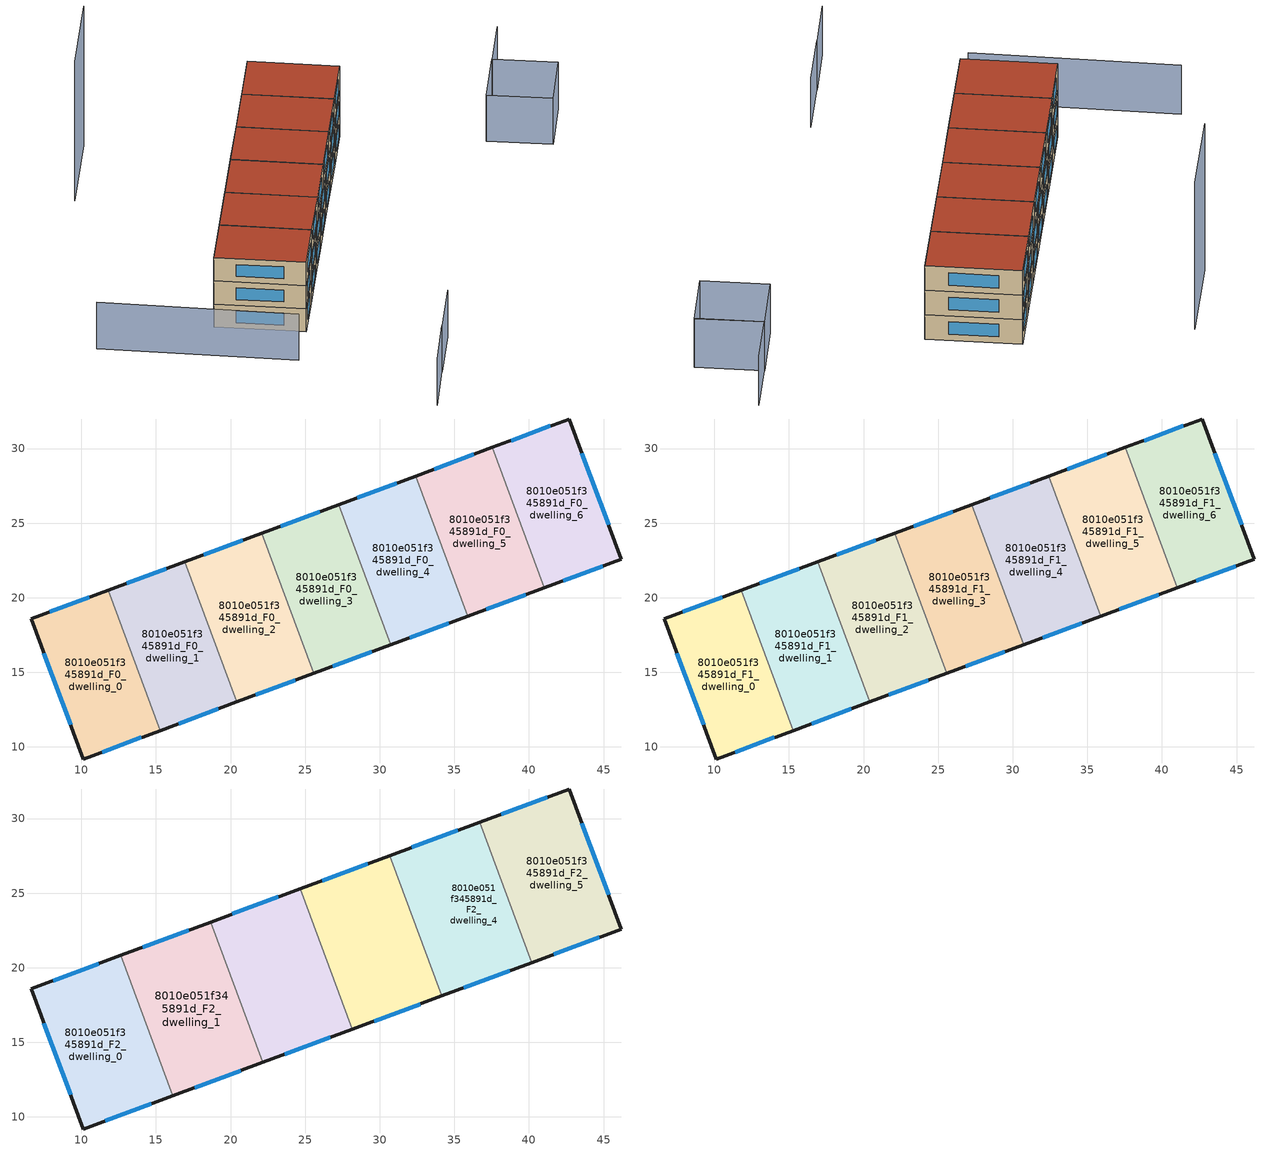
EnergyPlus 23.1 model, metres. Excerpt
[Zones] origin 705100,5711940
8010e051f345891d_F0_dwelling_0
 floor ground (EU_floor_Construction): 11.79,20.51 15.28,11.1 10.14,9.19 6.63,18.59 z0
 wall outside (EU_wall_Construction): 11.79,20.51 6.63,18.59 10.14,9.19 15.28,11.1 z0:3
 wall to 8010e051f345891d_F0_dwelling_1 (EU_wall_Construction): 15.28,11.1 11.79,20.51 z0:3
 window (EU_Window_Construction): 11.4,9.66 14.02,10.63 / 7.49,16.29 9.28,11.49 / 10.53,20.04 7.89,19.06 z0.73:2.27
8010e051f345891d_F0_dwelling_1
 floor ground (EU_floor_Construction): 16.94,22.42 20.43,13.01 15.28,11.1 11.79,20.51 z0
 wall outside (EU_wall_Construction): 15.28,11.1 20.43,13.01 / 16.94,22.42 11.79,20.51 z0:3
 wall to 8010e051f345891d_F0_dwelling_2 (EU_wall_Construction): 20.43,13.01 16.94,22.42 z0:3
 window (EU_Window_Construction): 16.54,11.57 19.17,12.54 / 15.68,21.95 13.05,20.98 z0.73:2.27
8010e051f345891d_F0_dwelling_2
 floor ground (EU_floor_Construction): 22.09,24.33 25.58,14.92 20.43,13.01 16.94,22.42 z0
 wall outside (EU_wall_Construction): 20.43,13.01 25.58,14.92 / 22.09,24.33 16.94,22.42 z0:3
 wall to 8010e051f345891d_F0_dwelling_3 (EU_wall_Construction): 25.58,14.92 22.09,24.33 z0:3
 window (EU_Window_Construction): 21.69,13.48 24.32,14.46 / 20.83,23.86 18.2,22.89 z0.73:2.27
8010e051f345891d_F0_dwelling_3
 floor ground (EU_floor_Construction): 27.24,26.25 30.74,16.84 25.58,14.92 22.09,24.33 z0
 wall outside (EU_wall_Construction): 25.58,14.92 30.74,16.84 / 27.24,26.25 22.09,24.33 z0:3
 wall to 8010e051f345891d_F0_dwelling_4 (EU_wall_Construction): 30.74,16.84 27.24,26.25 z0:3
 window (EU_Window_Construction): 26.85,15.39 29.48,16.37 / 25.98,25.78 23.35,24.8 z0.73:2.27
8010e051f345891d_F0_dwelling_4
 floor ground (EU_floor_Construction): 32.4,28.16 35.89,18.75 30.74,16.84 27.24,26.25 z0
 wall outside (EU_wall_Construction): 30.74,16.84 35.89,18.75 / 32.4,28.16 27.24,26.25 z0:3
 wall to 8010e051f345891d_F0_dwelling_5 (EU_wall_Construction): 35.89,18.75 32.4,28.16 z0:3
 window (EU_Window_Construction): 32,17.31 34.63,18.28 / 31.14,27.69 28.51,26.71 z0.73:2.27
8010e051f345891d_F0_dwelling_5
 floor ground (EU_floor_Construction): 37.55,30.07 41.04,20.66 35.89,18.75 32.4,28.16 z0
 wall outside (EU_wall_Construction): 35.89,18.75 41.04,20.66 / 37.55,30.07 32.4,28.16 z0:3
 wall to 8010e051f345891d_F0_dwelling_6 (EU_wall_Construction): 41.04,20.66 37.55,30.07 z0:3
 window (EU_Window_Construction): 37.15,19.22 39.78,20.19 / 36.29,29.6 33.66,28.63 z0.73:2.27
8010e051f345891d_F0_dwelling_6
 floor ground (EU_floor_Construction): 42.69,31.98 46.2,22.58 41.04,20.66 37.55,30.07 z0
 wall outside (EU_wall_Construction): 41.04,20.66 46.2,22.58 42.69,31.98 37.55,30.07 z0:3
 window (EU_Window_Construction): 41.43,31.51 38.81,30.54 / 45.34,24.88 43.55,29.68 / 42.3,21.13 44.94,22.11 z0.73:2.27
8010e051f345891d_F1_dwelling_0
 floor to 8010e051f345891d_F0_dwelling_0 (EU_floor_Construction): 11.79,20.51 15.28,11.1 10.14,9.19 6.63,18.59 z3
 wall outside (EU_wall_Construction): 11.79,20.51 6.63,18.59 10.14,9.19 15.28,11.1 z3:6
 wall to 8010e051f345891d_F1_dwelling_1 (EU_wall_Construction): 15.28,11.1 11.79,20.51 z3:6
 window (EU_Window_Construction): 11.4,9.66 14.02,10.63 / 7.49,16.29 9.28,11.49 / 10.53,20.04 7.89,19.06 z3.73:5.27
8010e051f345891d_F1_dwelling_1
 floor to 8010e051f345891d_F0_dwelling_1 (EU_floor_Construction): 16.94,22.42 20.43,13.01 15.28,11.1 11.79,20.51 z3
 wall outside (EU_wall_Construction): 15.28,11.1 20.43,13.01 / 16.94,22.42 11.79,20.51 z3:6
 wall to 8010e051f345891d_F1_dwelling_2 (EU_wall_Construction): 20.43,13.01 16.94,22.42 z3:6
 window (EU_Window_Construction): 16.54,11.57 19.17,12.54 / 15.68,21.95 13.05,20.98 z3.73:5.27
 ceiling adiabatic (EU_roof_Construction): 20.43,13.01 16.94,22.42 12.65,20.83 16.14,11.42 z6
8010e051f345891d_F1_dwelling_2
 floor to 8010e051f345891d_F0_dwelling_2 (EU_floor_Construction): 22.09,24.33 25.58,14.92 20.43,13.01 16.94,22.42 z3
 wall outside (EU_wall_Construction): 20.43,13.01 25.58,14.92 / 22.09,24.33 16.94,22.42 z3:6
 wall to 8010e051f345891d_F1_dwelling_3 (EU_wall_Construction): 25.58,14.92 22.09,24.33 z3:6
 window (EU_Window_Construction): 21.69,13.48 24.32,14.46 / 20.83,23.86 18.2,22.89 z3.73:5.27
 ceiling adiabatic (EU_roof_Construction): 22.15,13.65 18.66,23.06 16.94,22.42 20.43,13.01 z6
8010e051f345891d_F1_dwelling_3
 floor to 8010e051f345891d_F0_dwelling_3 (EU_floor_Construction): 27.24,26.25 30.74,16.84 25.58,14.92 22.09,24.33 z3
 wall outside (EU_wall_Construction): 25.58,14.92 30.74,16.84 / 27.24,26.25 22.09,24.33 z3:6
 wall to 8010e051f345891d_F1_dwelling_4 (EU_wall_Construction): 30.74,16.84 27.24,26.25 z3:6
 window (EU_Window_Construction): 26.85,15.39 29.48,16.37 / 25.98,25.78 23.35,24.8 z3.73:5.27
8010e051f345891d_F1_dwelling_4
 floor to 8010e051f345891d_F0_dwelling_4 (EU_floor_Construction): 32.4,28.16 35.89,18.75 30.74,16.84 27.24,26.25 z3
 wall outside (EU_wall_Construction): 30.74,16.84 35.89,18.75 / 32.4,28.16 27.24,26.25 z3:6
 wall to 8010e051f345891d_F1_dwelling_5 (EU_wall_Construction): 35.89,18.75 32.4,28.16 z3:6
 window (EU_Window_Construction): 32,17.31 34.63,18.28 / 31.14,27.69 28.51,26.71 z3.73:5.27
8010e051f345891d_F1_dwelling_5
 floor to 8010e051f345891d_F0_dwelling_5 (EU_floor_Construction): 37.55,30.07 41.04,20.66 35.89,18.75 32.4,28.16 z3
 wall outside (EU_wall_Construction): 35.89,18.75 41.04,20.66 / 37.55,30.07 32.4,28.16 z3:6
 wall to 8010e051f345891d_F1_dwelling_6 (EU_wall_Construction): 41.04,20.66 37.55,30.07 z3:6
 window (EU_Window_Construction): 37.15,19.22 39.78,20.19 / 36.29,29.6 33.66,28.63 z3.73:5.27
8010e051f345891d_F1_dwelling_6
 floor to 8010e051f345891d_F0_dwelling_6 (EU_floor_Construction): 42.69,31.98 46.2,22.58 41.04,20.66 37.55,30.07 z3
 wall outside (EU_wall_Construction): 41.04,20.66 46.2,22.58 42.69,31.98 37.55,30.07 z3:6
 window (EU_Window_Construction): 41.43,31.51 38.81,30.54 / 45.34,24.88 43.55,29.68 / 42.3,21.13 44.94,22.11 z3.73:5.27
8010e051f345891d_F2_dwelling_0
 floor to 8010e051f345891d_F1_dwelling_0 (EU_floor_Construction): 11.79,20.51 15.28,11.1 10.14,9.19 6.63,18.59 z6
 floor to 8010e051f345891d_F1_dwelling_1 (EU_floor_Construction): 12.65,20.83 16.14,11.42 15.28,11.1 11.79,20.51 z6
 wall outside (EU_wall_Construction): 12.65,20.83 6.63,18.59 10.14,9.19 16.14,11.42 z6:9
 wall to 8010e051f345891d_F2_dwelling_1 (EU_wall_Construction): 16.14,11.42 12.65,20.83 z6:9
 window (EU_Window_Construction): 11.61,9.74 14.67,10.87 / 7.49,16.29 9.28,11.49 / 11.17,20.28 8.1,19.14 z6.73:8.27
 roof outside (EU_roof_Construction): 16.14,11.42 12.65,20.83 6.63,18.59 10.14,9.19 z9
8010e051f345891d_F2_dwelling_1
 floor adiabatic (EU_floor_Construction): 18.66,23.06 22.15,13.65 16.14,11.42 12.65,20.83 z6
 wall outside (EU_wall_Construction): 16.14,11.42 22.15,13.65 / 18.66,23.06 12.65,20.83 z6:9
 wall to 8010e051f345891d_F2_dwelling_2 (EU_wall_Construction): 22.15,13.65 18.66,23.06 z6:9
 window (EU_Window_Construction): 17.61,11.97 20.68,13.1 / 17.19,22.51 14.12,21.37 z6.73:8.27
 roof outside (EU_roof_Construction): 22.15,13.65 18.66,23.06 12.65,20.83 16.14,11.42 z9
8010e051f345891d_F2_dwelling_2
 floor to 8010e051f345891d_F1_dwelling_2 (EU_floor_Construction): 22.09,24.33 25.58,14.92 22.15,13.65 18.66,23.06 z6
 floor to 8010e051f345891d_F1_dwelling_3 (EU_floor_Construction): 24.67,25.29 28.16,15.88 25.58,14.92 22.09,24.33 z6
 wall outside (EU_wall_Construction): 22.15,13.65 28.16,15.88 / 24.67,25.29 18.66,23.06 z6:9
 wall to 8010e051f345891d_F2_dwelling_3 (EU_wall_Construction): 28.16,15.88 24.67,25.29 z6:9
 window (EU_Window_Construction): 23.62,14.2 26.69,15.33 / 23.2,24.74 20.13,23.6 z6.73:8.27
 roof outside (EU_roof_Construction): 28.16,15.88 24.67,25.29 18.66,23.06 22.15,13.65 z9
8010e051f345891d_F2_dwelling_3
 floor to 8010e051f345891d_F1_dwelling_3 (EU_floor_Construction): 27.24,26.25 30.74,16.84 28.16,15.88 24.67,25.29 z6
 floor to 8010e051f345891d_F1_dwelling_4 (EU_floor_Construction): 30.68,27.52 34.17,18.11 30.74,16.84 27.25,26.24 z6
 wall outside (EU_wall_Construction): 28.16,15.88 34.17,18.11 / 30.68,27.52 24.67,25.29 z6:9
 wall to 8010e051f345891d_F2_dwelling_4 (EU_wall_Construction): 34.17,18.11 30.68,27.52 z6:9
 window (EU_Window_Construction): 29.63,16.43 32.7,17.57 / 29.21,26.97 26.14,25.84 z6.73:8.27
 roof outside (EU_roof_Construction): 34.17,18.11 30.68,27.52 24.67,25.29 28.16,15.88 z9
8010e051f345891d_F2_dwelling_4
 floor to 8010e051f345891d_F1_dwelling_4 (EU_floor_Construction): 32.4,28.16 35.89,18.75 34.17,18.11 30.68,27.52 z6
 floor to 8010e051f345891d_F1_dwelling_5 (EU_floor_Construction): 36.69,29.75 40.18,20.34 35.89,18.75 32.4,28.16 z6
 wall outside (EU_wall_Construction): 34.17,18.11 40.18,20.34 / 36.69,29.75 30.68,27.52 z6:9
 wall to 8010e051f345891d_F2_dwelling_5 (EU_wall_Construction): 40.18,20.34 36.69,29.75 z6:9
 window (EU_Window_Construction): 35.64,18.66 38.71,19.8 / 35.22,29.2 32.15,28.07 z6.73:8.27
 roof outside (EU_roof_Construction): 40.18,20.34 36.69,29.75 30.68,27.52 34.17,18.11 z9
8010e051f345891d_F2_dwelling_5
 floor to 8010e051f345891d_F1_dwelling_5 (EU_floor_Construction): 37.55,30.07 41.04,20.66 40.18,20.34 36.69,29.75 z6
 floor to 8010e051f345891d_F1_dwelling_6 (EU_floor_Construction): 42.69,31.98 46.2,22.58 41.04,20.66 37.55,30.07 z6
 wall outside (EU_wall_Construction): 40.18,20.34 46.2,22.58 42.69,31.98 36.69,29.75 z6:9
 window (EU_Window_Construction): 41.22,31.43 38.16,30.3 / 45.34,24.88 43.55,29.68 / 41.66,20.89 44.73,22.03 z6.73:8.27
 roof outside (EU_roof_Construction): 46.2,22.58 42.69,31.98 36.69,29.75 40.18,20.34 z9
shading: 61.15,3.61 58.58,10.29 / 58.58,10.29 64.54,12.59 / 3.43,-9.71 9.47,-7.36 / 9.49,-7.42 15.93,-4.94 / -2.63,28.13 4.78,7.5 / 58.56,10.35 61.15,3.63 / 61.15,3.63 54.63,1.12 / 54.63,1.12 52.04,7.83 / 52.04,7.83 58.56,10.35 z0:6; 32.55,46.65 22.3,42.81 z0:18
[Building]
EU S2 Campaign: North Axis=0; Terrain=City; Solar Distribution=FullExterior
[Site:Location]
London: Latitude=51.5; Longitude=-0.5; Time Zone=0; Elevation=25
[SizingPeriod:WeatherFileDays]
AnnualSizingPeriod: Begin Month=1; Begin Day of Month=1; End Month=12; End Day of Month=31; Day of Week for Start Day=Monday; Use Weather File Daylight Saving Period=No; Use Weather File Rain and Snow Indicators=No
[MATERIAL]
EU_InternalMass_Material: Roughness=MediumRough; Thickness=0.1; Conductivity=1; Density=1800; Specific Heat=900; Thermal Absorptance=0.9; Solar Absorptance=0.7; Visible Absorptance=0.7
[MATERIAL:NOMASS] Roughness=MediumRough; Thermal Absorptance=0.9; Solar Absorptance=0.7; Visible Absorptance=0.7
Name | Thermal Resistance
EU_wall_NoMass | 0.50783
EU_roof_NoMass | 0.465511
EU_floor_NoMass | 2.03132
[WINDOWMATERIAL:SIMPLEGLAZINGSYSTEM]
EU_Window_SimpleGlazing: UFactor=4.38586; Solar Heat Gain Coefficient=0.85; Visible Transmittance=0.85
[CONSTRUCTION]
EU_wall_Construction: EU_wall_NoMass
EU_roof_Construction: EU_roof_NoMass
EU_floor_Construction: EU_floor_NoMass
EU_Window_Construction: EU_Window_SimpleGlazing
EU_InternalMass_Construction: EU_InternalMass_Material
[ZONE] Type=1; Multiplier=1; Ceiling Height=autocalculate; Floor Area=autocalculate; Part of Total Floor Area=Yes
Name | Volume
8010e051f345891d_F0_dwelling_0; 8010e051f345891d_F1_dwelling_0 | 165.432
8010e051f345891d_F2_dwelling_0 | 193.02
8010e051f345891d_F0_dwelling_1; 8010e051f345891d_F1_dwelling_1; 8010e051f345891d_F0_dwelling_5; 8010e051f345891d_F1_dwelling_5 | 165.424
8010e051f345891d_F2_dwelling_1; 8010e051f345891d_F2_dwelling_4 | 192.998
8010e051f345891d_F0_dwelling_2; 8010e051f345891d_F1_dwelling_2; 8010e051f345891d_F0_dwelling_4; 8010e051f345891d_F1_dwelling_4 | 165.425
8010e051f345891d_F2_dwelling_2 | 193.026
8010e051f345891d_F0_dwelling_3; 8010e051f345891d_F1_dwelling_3 | 165.436
8010e051f345891d_F2_dwelling_3 | 193.027
8010e051f345891d_F2_dwelling_5 | 193.019
8010e051f345891d_F0_dwelling_6; 8010e051f345891d_F1_dwelling_6 | 165.431
[INTERNALMASS] Construction=EU_InternalMass_Construction
Name | Zone or ZoneList | Surface Area
8010e051f345891d_F0_dwelling_0_EU_InternalMass | 8010e051f345891d_F0_dwelling_0 | 55.1438
8010e051f345891d_F0_dwelling_1_EU_InternalMass | 8010e051f345891d_F0_dwelling_1 | 55.1416
8010e051f345891d_F0_dwelling_2_EU_InternalMass | 8010e051f345891d_F0_dwelling_2 | 55.1416
8010e051f345891d_F0_dwelling_3_EU_InternalMass | 8010e051f345891d_F0_dwelling_3 | 55.1451
8010e051f345891d_F0_dwelling_4_EU_InternalMass | 8010e051f345891d_F0_dwelling_4 | 55.1416
8010e051f345891d_F0_dwelling_5_EU_InternalMass | 8010e051f345891d_F0_dwelling_5 | 55.1416
8010e051f345891d_F0_dwelling_6_EU_InternalMass | 8010e051f345891d_F0_dwelling_6 | 55.1438
8010e051f345891d_F1_dwelling_0_EU_InternalMass | 8010e051f345891d_F1_dwelling_0 | 55.1438
8010e051f345891d_F1_dwelling_1_EU_InternalMass | 8010e051f345891d_F1_dwelling_1 | 55.1416
8010e051f345891d_F1_dwelling_2_EU_InternalMass | 8010e051f345891d_F1_dwelling_2 | 55.1416
8010e051f345891d_F1_dwelling_3_EU_InternalMass | 8010e051f345891d_F1_dwelling_3 | 55.1451
8010e051f345891d_F1_dwelling_4_EU_InternalMass | 8010e051f345891d_F1_dwelling_4 | 55.1416
8010e051f345891d_F1_dwelling_5_EU_InternalMass | 8010e051f345891d_F1_dwelling_5 | 55.1416
8010e051f345891d_F1_dwelling_6_EU_InternalMass | 8010e051f345891d_F1_dwelling_6 | 55.1438
8010e051f345891d_F2_dwelling_0_EU_InternalMass | 8010e051f345891d_F2_dwelling_0 | 64.3397
8010e051f345891d_F2_dwelling_1_EU_InternalMass | 8010e051f345891d_F2_dwelling_1 | 64.3327
8010e051f345891d_F2_dwelling_2_EU_InternalMass | 8010e051f345891d_F2_dwelling_2 | 64.3421
8010e051f345891d_F2_dwelling_3_EU_InternalMass | 8010e051f345891d_F2_dwelling_3 | 64.3421
8010e051f345891d_F2_dwelling_4_EU_InternalMass | 8010e051f345891d_F2_dwelling_4 | 64.3327
8010e051f345891d_F2_dwelling_5_EU_InternalMass | 8010e051f345891d_F2_dwelling_5 | 64.3397
[OTHEREQUIPMENT] Fuel Type=Electricity; Design Level Calculation Method=Watts/Area; Power per Zone Floor Area=1; Fraction Latent=0; Fraction Radiant=0; Fraction Lost=0; Carbon Dioxide Generation Rate=0; EndUse Subcategory=EU_Step8_InternalGains
Name | Zone or ZoneList or Space or SpaceList | Schedule
EU_Step8_InternalGain_8010e051f345891d_F0_dwelling_0_f000 | 8010e051f345891d_F0_dwelling_0 | EU_Step8_GainSchedule_8010e051f345891d_F0_dwelling_0_f000
EU_Step8_InternalGain_8010e051f345891d_F0_dwelling_1_f000 | 8010e051f345891d_F0_dwelling_1 | EU_Step8_GainSchedule_8010e051f345891d_F0_dwelling_1_f000
EU_Step8_InternalGain_8010e051f345891d_F0_dwelling_2_f000 | 8010e051f345891d_F0_dwelling_2 | EU_Step8_GainSchedule_8010e051f345891d_F0_dwelling_2_f000
EU_Step8_InternalGain_8010e051f345891d_F0_dwelling_3_f000 | 8010e051f345891d_F0_dwelling_3 | EU_Step8_GainSchedule_8010e051f345891d_F0_dwelling_3_f000
EU_Step8_InternalGain_8010e051f345891d_F0_dwelling_4_f000 | 8010e051f345891d_F0_dwelling_4 | EU_Step8_GainSchedule_8010e051f345891d_F0_dwelling_4_f000
EU_Step8_InternalGain_8010e051f345891d_F0_dwelling_5_f000 | 8010e051f345891d_F0_dwelling_5 | EU_Step8_GainSchedule_8010e051f345891d_F0_dwelling_5_f000
EU_Step8_InternalGain_8010e051f345891d_F0_dwelling_6_f000 | 8010e051f345891d_F0_dwelling_6 | EU_Step8_GainSchedule_8010e051f345891d_F0_dwelling_6_f000
EU_Step8_InternalGain_8010e051f345891d_F1_dwelling_0_f000 | 8010e051f345891d_F1_dwelling_0 | EU_Step8_GainSchedule_8010e051f345891d_F1_dwelling_0_f000
EU_Step8_InternalGain_8010e051f345891d_F1_dwelling_1_f000 | 8010e051f345891d_F1_dwelling_1 | EU_Step8_GainSchedule_8010e051f345891d_F1_dwelling_1_f000
EU_Step8_InternalGain_8010e051f345891d_F1_dwelling_2_f000 | 8010e051f345891d_F1_dwelling_2 | EU_Step8_GainSchedule_8010e051f345891d_F1_dwelling_2_f000
EU_Step8_InternalGain_8010e051f345891d_F1_dwelling_3_f000 | 8010e051f345891d_F1_dwelling_3 | EU_Step8_GainSchedule_8010e051f345891d_F1_dwelling_3_f000
EU_Step8_InternalGain_8010e051f345891d_F1_dwelling_4_f000 | 8010e051f345891d_F1_dwelling_4 | EU_Step8_GainSchedule_8010e051f345891d_F1_dwelling_4_f000
EU_Step8_InternalGain_8010e051f345891d_F1_dwelling_5_f000 | 8010e051f345891d_F1_dwelling_5 | EU_Step8_GainSchedule_8010e051f345891d_F1_dwelling_5_f000
EU_Step8_InternalGain_8010e051f345891d_F1_dwelling_6_f000 | 8010e051f345891d_F1_dwelling_6 | EU_Step8_GainSchedule_8010e051f345891d_F1_dwelling_6_f000
EU_Step8_InternalGain_8010e051f345891d_F2_dwelling_0_f000 | 8010e051f345891d_F2_dwelling_0 | EU_Step8_GainSchedule_8010e051f345891d_F2_dwelling_0_f000
EU_Step8_InternalGain_8010e051f345891d_F2_dwelling_1_f000 | 8010e051f345891d_F2_dwelling_1 | EU_Step8_GainSchedule_8010e051f345891d_F2_dwelling_1_f000
EU_Step8_InternalGain_8010e051f345891d_F2_dwelling_2_f000 | 8010e051f345891d_F2_dwelling_2 | EU_Step8_GainSchedule_8010e051f345891d_F2_dwelling_2_f000
EU_Step8_InternalGain_8010e051f345891d_F2_dwelling_3_f000 | 8010e051f345891d_F2_dwelling_3 | EU_Step8_GainSchedule_8010e051f345891d_F2_dwelling_3_f000
EU_Step8_InternalGain_8010e051f345891d_F2_dwelling_4_f000 | 8010e051f345891d_F2_dwelling_4 | EU_Step8_GainSchedule_8010e051f345891d_F2_dwelling_4_f000
EU_Step8_InternalGain_8010e051f345891d_F2_dwelling_5_f000 | 8010e051f345891d_F2_dwelling_5 | EU_Step8_GainSchedule_8010e051f345891d_F2_dwelling_5_f000
[ZONEVENTILATION:DESIGNFLOWRATE] Schedule=EU_AlwaysOn; Design Flow Rate Calculation Method=AirChanges/Hour; Air Changes per Hour=0.537044; Ventilation Type=Natural; Fan Pressure Rise=0; Fan Total Efficiency=1; Constant Term Coefficient=1; Temperature Term Coefficient=0; Velocity Term Coefficient=0; Velocity Squared Term Coefficient=0; Minimum Indoor Temperature=-100; Maximum Indoor Temperature=100; Delta Temperature=-100; Minimum Outdoor Temperature=-100; Maximum Outdoor Temperature=100; Maximum Wind Speed=40
Name | Zone or ZoneList or Space or SpaceList
EU_ConstantAir_8010e051f345891d_F0_dwelling_0 | 8010e051f345891d_F0_dwelling_0
EU_ConstantAir_8010e051f345891d_F0_dwelling_1 | 8010e051f345891d_F0_dwelling_1
EU_ConstantAir_8010e051f345891d_F0_dwelling_2 | 8010e051f345891d_F0_dwelling_2
EU_ConstantAir_8010e051f345891d_F0_dwelling_3 | 8010e051f345891d_F0_dwelling_3
EU_ConstantAir_8010e051f345891d_F0_dwelling_4 | 8010e051f345891d_F0_dwelling_4
EU_ConstantAir_8010e051f345891d_F0_dwelling_5 | 8010e051f345891d_F0_dwelling_5
EU_ConstantAir_8010e051f345891d_F0_dwelling_6 | 8010e051f345891d_F0_dwelling_6
EU_ConstantAir_8010e051f345891d_F1_dwelling_0 | 8010e051f345891d_F1_dwelling_0
EU_ConstantAir_8010e051f345891d_F1_dwelling_1 | 8010e051f345891d_F1_dwelling_1
EU_ConstantAir_8010e051f345891d_F1_dwelling_2 | 8010e051f345891d_F1_dwelling_2
EU_ConstantAir_8010e051f345891d_F1_dwelling_3 | 8010e051f345891d_F1_dwelling_3
EU_ConstantAir_8010e051f345891d_F1_dwelling_4 | 8010e051f345891d_F1_dwelling_4
EU_ConstantAir_8010e051f345891d_F1_dwelling_5 | 8010e051f345891d_F1_dwelling_5
EU_ConstantAir_8010e051f345891d_F1_dwelling_6 | 8010e051f345891d_F1_dwelling_6
EU_ConstantAir_8010e051f345891d_F2_dwelling_0 | 8010e051f345891d_F2_dwelling_0
EU_ConstantAir_8010e051f345891d_F2_dwelling_1 | 8010e051f345891d_F2_dwelling_1
EU_ConstantAir_8010e051f345891d_F2_dwelling_2 | 8010e051f345891d_F2_dwelling_2
EU_ConstantAir_8010e051f345891d_F2_dwelling_3 | 8010e051f345891d_F2_dwelling_3
EU_ConstantAir_8010e051f345891d_F2_dwelling_4 | 8010e051f345891d_F2_dwelling_4
EU_ConstantAir_8010e051f345891d_F2_dwelling_5 | 8010e051f345891d_F2_dwelling_5
[HVACTEMPLATE:THERMOSTAT] Constant Heating Setpoint=20; Constant Cooling Setpoint=50
EU_HeatOnly_8010e051f345891d_F0_dwelling_0; EU_HeatOnly_8010e051f345891d_F0_dwelling_1; EU_HeatOnly_8010e051f345891d_F0_dwelling_2; EU_HeatOnly_8010e051f345891d_F0_dwelling_3; EU_HeatOnly_8010e051f345891d_F0_dwelling_4; EU_HeatOnly_8010e051f345891d_F0_dwelling_5; EU_HeatOnly_8010e051f345891d_F0_dwelling_6; EU_HeatOnly_8010e051f345891d_F1_dwelling_0; EU_HeatOnly_8010e051f345891d_F1_dwelling_1; EU_HeatOnly_8010e051f345891d_F1_dwelling_2; EU_HeatOnly_8010e051f345891d_F1_dwelling_3; EU_HeatOnly_8010e051f345891d_F1_dwelling_4; EU_HeatOnly_8010e051f345891d_F1_dwelling_5; EU_HeatOnly_8010e051f345891d_F1_dwelling_6; EU_HeatOnly_8010e051f345891d_F2_dwelling_0; EU_HeatOnly_8010e051f345891d_F2_dwelling_1; EU_HeatOnly_8010e051f345891d_F2_dwelling_2; EU_HeatOnly_8010e051f345891d_F2_dwelling_3; EU_HeatOnly_8010e051f345891d_F2_dwelling_4; EU_HeatOnly_8010e051f345891d_F2_dwelling_5
[HVACTEMPLATE:ZONE:IDEALLOADSAIRSYSTEM] System Availability Schedule=EU_AlwaysOn; Maximum Heating Supply Air Temperature=50; Minimum Cooling Supply Air Temperature=13; Maximum Heating Supply Air Humidity Ratio=0.0156; Minimum Cooling Supply Air Humidity Ratio=0.0077; Heating Limit=NoLimit; Cooling Limit=NoLimit; Heating Availability Schedule=EU_AlwaysOn; Cooling Availability Schedule=EU_CoolingOff; Dehumidification Control Type=ConstantSensibleHeatRatio; Cooling Sensible Heat Ratio=0.7; Dehumidification Setpoint=60; Humidification Control Type=None; Humidification Setpoint=30; Outdoor Air Method=None; Outdoor Air Flow Rate per Person=0.00944; Outdoor Air Flow Rate per Zone Floor Area=0; Outdoor Air Flow Rate per Zone=0; Demand Controlled Ventilation Type=None; Outdoor Air Economizer Type=NoEconomizer; Heat Recovery Type=None; Sensible Heat Recovery Effectiveness=0.7; Latent Heat Recovery Effectiveness=0.65
Name | Template Thermostat
8010e051f345891d_F0_dwelling_0 | EU_HeatOnly_8010e051f345891d_F0_dwelling_0
8010e051f345891d_F0_dwelling_1 | EU_HeatOnly_8010e051f345891d_F0_dwelling_1
8010e051f345891d_F0_dwelling_2 | EU_HeatOnly_8010e051f345891d_F0_dwelling_2
8010e051f345891d_F0_dwelling_3 | EU_HeatOnly_8010e051f345891d_F0_dwelling_3
8010e051f345891d_F0_dwelling_4 | EU_HeatOnly_8010e051f345891d_F0_dwelling_4
8010e051f345891d_F0_dwelling_5 | EU_HeatOnly_8010e051f345891d_F0_dwelling_5
8010e051f345891d_F0_dwelling_6 | EU_HeatOnly_8010e051f345891d_F0_dwelling_6
8010e051f345891d_F1_dwelling_0 | EU_HeatOnly_8010e051f345891d_F1_dwelling_0
8010e051f345891d_F1_dwelling_1 | EU_HeatOnly_8010e051f345891d_F1_dwelling_1
8010e051f345891d_F1_dwelling_2 | EU_HeatOnly_8010e051f345891d_F1_dwelling_2
8010e051f345891d_F1_dwelling_3 | EU_HeatOnly_8010e051f345891d_F1_dwelling_3
8010e051f345891d_F1_dwelling_4 | EU_HeatOnly_8010e051f345891d_F1_dwelling_4
8010e051f345891d_F1_dwelling_5 | EU_HeatOnly_8010e051f345891d_F1_dwelling_5
8010e051f345891d_F1_dwelling_6 | EU_HeatOnly_8010e051f345891d_F1_dwelling_6
8010e051f345891d_F2_dwelling_0 | EU_HeatOnly_8010e051f345891d_F2_dwelling_0
8010e051f345891d_F2_dwelling_1 | EU_HeatOnly_8010e051f345891d_F2_dwelling_1
8010e051f345891d_F2_dwelling_2 | EU_HeatOnly_8010e051f345891d_F2_dwelling_2
8010e051f345891d_F2_dwelling_3 | EU_HeatOnly_8010e051f345891d_F2_dwelling_3
8010e051f345891d_F2_dwelling_4 | EU_HeatOnly_8010e051f345891d_F2_dwelling_4
8010e051f345891d_F2_dwelling_5 | EU_HeatOnly_8010e051f345891d_F2_dwelling_5
[SIZING:ZONE] Zone Cooling Design Supply Air Temperature Input Method=SupplyAirTemperature; Zone Cooling Design Supply Air Temperature=13; Zone Heating Design Supply Air Temperature Input Method=SupplyAirTemperature; Zone Heating Design Supply Air Temperature=50; Zone Cooling Design Supply Air Humidity Ratio=0.008; Zone Heating Design Supply Air Humidity Ratio=0.008; Cooling Design Air Flow Method=DesignDay; Cooling Design Air Flow Rate=0; Cooling Minimum Air Flow per Zone Floor Area=0.000762; Cooling Minimum Air Flow=0; Cooling Minimum Air Flow Fraction=0.2; Heating Design Air Flow Method=DesignDay; Heating Design Air Flow Rate=0; Heating Maximum Air Flow per Zone Floor Area=0.002032; Heating Maximum Air Flow=0.141576; Heating Maximum Air Flow Fraction=0.3; Account for Dedicated Outdoor Air System=No; Dedicated Outdoor Air System Control Strategy=NeutralSupplyAir; Dedicated Outdoor Air Low Setpoint Temperature for Design=autosize; Dedicated Outdoor Air High Setpoint Temperature for Design=autosize; Zone Load Sizing Method=Sensible Load Only No Latent Load; Zone Latent Cooling Design Supply Air Humidity Ratio Input Method=HumidityRatioDifference; Zone Cooling Design Supply Air Humidity Ratio Difference=0.005; Zone Latent Heating Design Supply Air Humidity Ratio Input Method=HumidityRatioDifference; Zone Humidification Design Supply Air Humidity Ratio Difference=0.005
8010e051f345891d_F0_dwelling_0; 8010e051f345891d_F0_dwelling_1; 8010e051f345891d_F0_dwelling_2; 8010e051f345891d_F0_dwelling_3; 8010e051f345891d_F0_dwelling_4; 8010e051f345891d_F0_dwelling_5; 8010e051f345891d_F0_dwelling_6; 8010e051f345891d_F1_dwelling_0; 8010e051f345891d_F1_dwelling_1; 8010e051f345891d_F1_dwelling_2; 8010e051f345891d_F1_dwelling_3; 8010e051f345891d_F1_dwelling_4; 8010e051f345891d_F1_dwelling_5; 8010e051f345891d_F1_dwelling_6; 8010e051f345891d_F2_dwelling_0; 8010e051f345891d_F2_dwelling_1; 8010e051f345891d_F2_dwelling_2; 8010e051f345891d_F2_dwelling_3; 8010e051f345891d_F2_dwelling_4; 8010e051f345891d_F2_dwelling_5
[SCHEDULE:CONSTANT]
Name | Hourly Value
EU_AlwaysOn | 1
EU_CoolingOff | 0
[SCHEDULE:FILE] Column Number=1; Rows to Skip at Top=0; Number of Hours of Data=8760; Column Separator=Comma; Interpolate to Timestep=No; Minutes per Item=60; Adjust Schedule for Daylight Savings=Yes
Name | File
EU_Step8_GainSchedule_8010e051f345891d_F0_dwelling_0_f000 | ../../schedules/8010e051f345891d/8010e051f345891d_F0_dwelling_0_f000_gain.csv
EU_Step8_GainSchedule_8010e051f345891d_F0_dwelling_1_f000 | ../../schedules/8010e051f345891d/8010e051f345891d_F0_dwelling_1_f000_gain.csv
EU_Step8_GainSchedule_8010e051f345891d_F0_dwelling_2_f000 | ../../schedules/8010e051f345891d/8010e051f345891d_F0_dwelling_2_f000_gain.csv
EU_Step8_GainSchedule_8010e051f345891d_F0_dwelling_3_f000 | ../../schedules/8010e051f345891d/8010e051f345891d_F0_dwelling_3_f000_gain.csv
EU_Step8_GainSchedule_8010e051f345891d_F0_dwelling_4_f000 | ../../schedules/8010e051f345891d/8010e051f345891d_F0_dwelling_4_f000_gain.csv
EU_Step8_GainSchedule_8010e051f345891d_F0_dwelling_5_f000 | ../../schedules/8010e051f345891d/8010e051f345891d_F0_dwelling_5_f000_gain.csv
EU_Step8_GainSchedule_8010e051f345891d_F0_dwelling_6_f000 | ../../schedules/8010e051f345891d/8010e051f345891d_F0_dwelling_6_f000_gain.csv
EU_Step8_GainSchedule_8010e051f345891d_F1_dwelling_0_f000 | ../../schedules/8010e051f345891d/8010e051f345891d_F1_dwelling_0_f000_gain.csv
EU_Step8_GainSchedule_8010e051f345891d_F1_dwelling_1_f000 | ../../schedules/8010e051f345891d/8010e051f345891d_F1_dwelling_1_f000_gain.csv
EU_Step8_GainSchedule_8010e051f345891d_F1_dwelling_2_f000 | ../../schedules/8010e051f345891d/8010e051f345891d_F1_dwelling_2_f000_gain.csv
EU_Step8_GainSchedule_8010e051f345891d_F1_dwelling_3_f000 | ../../schedules/8010e051f345891d/8010e051f345891d_F1_dwelling_3_f000_gain.csv
EU_Step8_GainSchedule_8010e051f345891d_F1_dwelling_4_f000 | ../../schedules/8010e051f345891d/8010e051f345891d_F1_dwelling_4_f000_gain.csv
EU_Step8_GainSchedule_8010e051f345891d_F1_dwelling_5_f000 | ../../schedules/8010e051f345891d/8010e051f345891d_F1_dwelling_5_f000_gain.csv
EU_Step8_GainSchedule_8010e051f345891d_F1_dwelling_6_f000 | ../../schedules/8010e051f345891d/8010e051f345891d_F1_dwelling_6_f000_gain.csv
EU_Step8_GainSchedule_8010e051f345891d_F2_dwelling_0_f000 | ../../schedules/8010e051f345891d/8010e051f345891d_F2_dwelling_0_f000_gain.csv
EU_Step8_GainSchedule_8010e051f345891d_F2_dwelling_1_f000 | ../../schedules/8010e051f345891d/8010e051f345891d_F2_dwelling_1_f000_gain.csv
EU_Step8_GainSchedule_8010e051f345891d_F2_dwelling_2_f000 | ../../schedules/8010e051f345891d/8010e051f345891d_F2_dwelling_2_f000_gain.csv
EU_Step8_GainSchedule_8010e051f345891d_F2_dwelling_3_f000 | ../../schedules/8010e051f345891d/8010e051f345891d_F2_dwelling_3_f000_gain.csv
EU_Step8_GainSchedule_8010e051f345891d_F2_dwelling_4_f000 | ../../schedules/8010e051f345891d/8010e051f345891d_F2_dwelling_4_f000_gain.csv
EU_Step8_GainSchedule_8010e051f345891d_F2_dwelling_5_f000 | ../../schedules/8010e051f345891d/8010e051f345891d_F2_dwelling_5_f000_gain.csv
